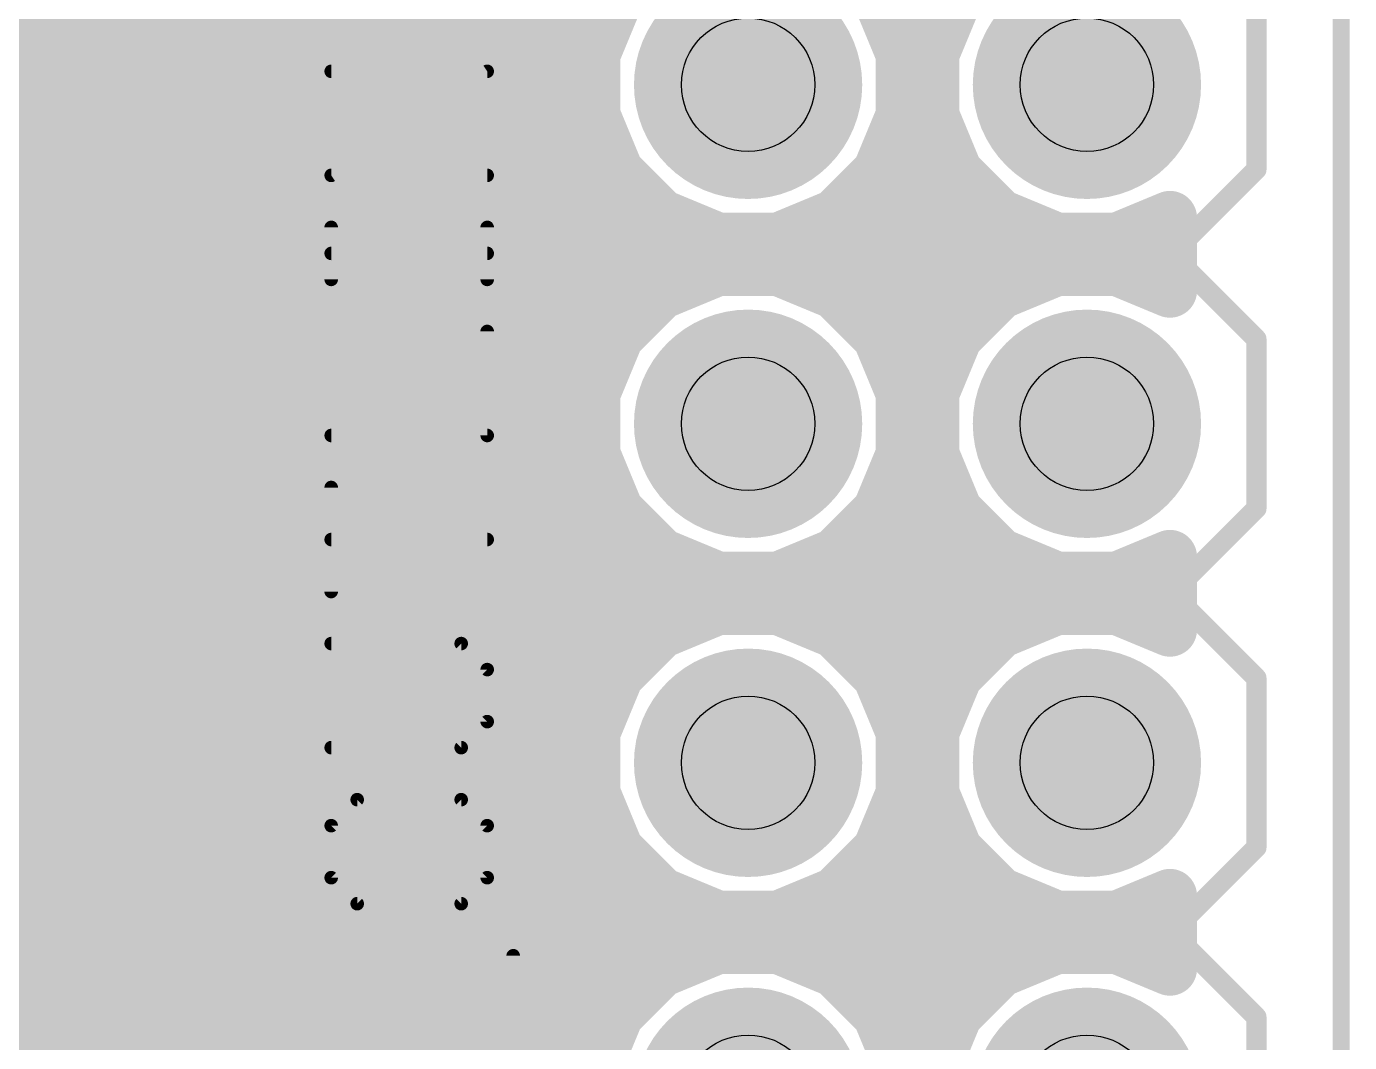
# Model space of a CAD drawing. Extents: x -0.1 to 54.7, y 0 to 86.4.
# Drawn here: x 44.76 to 54.67, y 29.65 to 37.27 of the extents above; entities that cross this region are included whole.
import ezdxf

# ---------------------------------------------------------------- set-up
doc = ezdxf.new("R2010")
doc.units = 0
for name, color, linetype in [('1', 22, 'CONTINUOUS'), ('16', 175, 'CONTINUOUS'), ('17', 82, 'CONTINUOUS'), ('20', 7, 'CONTINUOUS'), ('21', 253, 'CONTINUOUS'), ('27', 253, 'CONTINUOUS'), ('29', 253, 'CONTINUOUS'), ('30', 253, 'CONTINUOUS'), ('44', 253, 'CONTINUOUS'), ('51', 253, 'CONTINUOUS')]:
    doc.layers.add(name, color=color, linetype=linetype)

# ---------------------------------------------------------------- blocks, each defined once
blk = doc.blocks.new('RECT')
blk.add_solid([(-0.5, -0.5), (0.5, -0.5), (-0.5, 0.5), (0.5, 0.5)])
blk = doc.blocks.new('ROUNDP')
at = {"const_width": 0.5}
blk.add_lwpolyline([(0, -0.25, 1), (0, 0.25, 1), (0, -0.25)], format="xyb", dxfattribs=at)

msp = doc.modelspace()

# ---------------------------------------------------------------- linework, layer by layer
at = {"layer": '1', "const_width": 0.4064}
for points in [[(49.1813, 37.4873), (49.0046, 37.0608)], [(51.3254, 37.0608), (51.1487, 37.4873)], [(51.7213, 37.4873), (51.5446, 37.0608)], [(17.5514, 37.3888), (49.1405, 37.3888)], [(51.1895, 37.3888), (51.6805, 37.3888)], [(49.0046, 37.0608), (49.0046, 36.5992)], [(51.3254, 36.5992), (51.3254, 37.0608)], [(51.5446, 37.0608), (51.5446, 36.5992)], [(17.5514, 36.9824), (49.0046, 36.9824)], [(51.3254, 36.9824), (51.5446, 36.9824)], [(49.0046, 36.5992), (49.1813, 36.1727)], [(51.1487, 36.1727), (51.3254, 36.5992)], [(51.5446, 36.5992), (51.7213, 36.1727)], [(17.5514, 36.576), (49.0142, 36.576)], [(51.3158, 36.576), (51.5542, 36.576)], [(17.5514, 36.1696), (49.1843, 36.1696)], [(49.1813, 36.1727), (49.5077, 35.8463)], [(50.8223, 35.8463), (51.1487, 36.1727)], [(51.1457, 36.1696), (51.7243, 36.1696)], [(51.7213, 36.1727), (52.0477, 35.8463)], [(49.5077, 35.8463), (49.9342, 35.6696)], [(50.3958, 35.6696), (50.8223, 35.8463)], [(52.0477, 35.8463), (52.4742, 35.6696)], [(52.9358, 35.6696), (53.3273, 35.8318)], [(53.3273, 35.8318), (53.3273, 35.2882)], [(17.5514, 35.7632), (49.7082, 35.7632)], [(50.6218, 35.7632), (52.2482, 35.7632)], [(53.1618, 35.7632), (53.3273, 35.7632)], [(49.9342, 35.6696), (50.3958, 35.6696)], [(52.4742, 35.6696), (52.9358, 35.6696)], [(49.9342, 35.4504), (49.5077, 35.2737)], [(50.3958, 35.4504), (49.9342, 35.4504)], [(50.8223, 35.2737), (50.3958, 35.4504)], [(52.4742, 35.4504), (52.0477, 35.2737)], [(52.9358, 35.4504), (52.4742, 35.4504)], [(53.3273, 35.2882), (52.9358, 35.4504)], [(17.5514, 35.3568), (49.7082, 35.3568)], [(50.6218, 35.3568), (52.2482, 35.3568)], [(53.1618, 35.3568), (53.3273, 35.3568)], [(49.5077, 35.2737), (49.1813, 34.9473)], [(51.1487, 34.9473), (50.8223, 35.2737)], [(52.0477, 35.2737), (51.7213, 34.9473)], [(17.5514, 34.9504), (49.1843, 34.9504)], [(49.1813, 34.9473), (49.0046, 34.5208)], [(51.1457, 34.9504), (51.7243, 34.9504)], [(51.3254, 34.5208), (51.1487, 34.9473)], [(51.7213, 34.9473), (51.5446, 34.5208)], [(17.5514, 34.544), (49.0142, 34.544)], [(49.0046, 34.5208), (49.0046, 34.0592)], [(51.3158, 34.544), (51.5542, 34.544)], [(51.3254, 34.0592), (51.3254, 34.5208)], [(51.5446, 34.5208), (51.5446, 34.0592)], [(17.5514, 34.1376), (49.0046, 34.1376)], [(51.3254, 34.1376), (51.5446, 34.1376)], [(49.0046, 34.0592), (49.1813, 33.6327)], [(51.1487, 33.6327), (51.3254, 34.0592)], [(51.5446, 34.0592), (51.7213, 33.6327)], [(17.5514, 33.7312), (49.1405, 33.7312)], [(51.1895, 33.7312), (51.6805, 33.7312)], [(49.1813, 33.6327), (49.5077, 33.3063)], [(50.8223, 33.3063), (51.1487, 33.6327)], [(51.7213, 33.6327), (52.0477, 33.3063)], [(17.5514, 33.3248), (49.4891, 33.3248)], [(50.8409, 33.3248), (52.0291, 33.3248)], [(49.5077, 33.3063), (49.9342, 33.1296)], [(50.3958, 33.1296), (50.8223, 33.3063)], [(52.0477, 33.3063), (52.4742, 33.1296)], [(52.9358, 33.1296), (53.3273, 33.2918)], [(53.3273, 33.2918), (53.3273, 32.7482)], [(49.9342, 33.1296), (50.3958, 33.1296)], [(52.4742, 33.1296), (52.9358, 33.1296)], [(17.5514, 32.9184), (53.3273, 32.9184)], [(49.9342, 32.9104), (49.5077, 32.7337)], [(50.3958, 32.9104), (49.9342, 32.9104)], [(50.8223, 32.7337), (50.3958, 32.9104)], [(52.4742, 32.9104), (52.0477, 32.7337)], [(52.9358, 32.9104), (52.4742, 32.9104)], [(53.3273, 32.7482), (52.9358, 32.9104)], [(49.5077, 32.7337), (49.1813, 32.4073)], [(51.1487, 32.4073), (50.8223, 32.7337)], [(52.0477, 32.7337), (51.7213, 32.4073)], [(17.5514, 32.512), (49.2859, 32.512)], [(51.0441, 32.512), (51.8259, 32.512)], [(49.1813, 32.4073), (49.0046, 31.9808)], [(51.3254, 31.9808), (51.1487, 32.4073)], [(51.7213, 32.4073), (51.5446, 31.9808)], [(17.5514, 32.1056), (49.0563, 32.1056)], [(51.2737, 32.1056), (51.5963, 32.1056)], [(49.0046, 31.9808), (49.0046, 31.5192)], [(51.3254, 31.5192), (51.3254, 31.9808)], [(51.5446, 31.9808), (51.5446, 31.5192)], [(17.5514, 31.6992), (49.0046, 31.6992)], [(51.3254, 31.6992), (51.5446, 31.6992)], [(49.0046, 31.5192), (49.1813, 31.0927)], [(51.1487, 31.0927), (51.3254, 31.5192)], [(51.5446, 31.5192), (51.7213, 31.0927)], [(17.5514, 31.2928), (49.0984, 31.2928)], [(51.2316, 31.2928), (51.6384, 31.2928)], [(49.1813, 31.0927), (49.5077, 30.7663)], [(50.8223, 30.7663), (51.1487, 31.0927)], [(51.7213, 31.0927), (52.0477, 30.7663)], [(17.5514, 30.8864), (49.3875, 30.8864)], [(50.9425, 30.8864), (51.9275, 30.8864)], [(49.5077, 30.7663), (49.9342, 30.5896)], [(50.3958, 30.5896), (50.8223, 30.7663)], [(52.0477, 30.7663), (52.4742, 30.5896)], [(52.9358, 30.5896), (53.3273, 30.7518)], [(53.3273, 30.7518), (53.3273, 30.2082)], [(49.9342, 30.5896), (50.3958, 30.5896)], [(52.4742, 30.5896), (52.9358, 30.5896)], [(17.5514, 30.48), (53.3273, 30.48)], [(49.9342, 30.3704), (49.5077, 30.1937)], [(50.3958, 30.3704), (49.9342, 30.3704)], [(50.8223, 30.1937), (50.3958, 30.3704)], [(52.4742, 30.3704), (52.0477, 30.1937)], [(52.9358, 30.3704), (52.4742, 30.3704)], [(53.3273, 30.2082), (52.9358, 30.3704)], [(49.5077, 30.1937), (49.1813, 29.8673)], [(51.1487, 29.8673), (50.8223, 30.1937)], [(52.0477, 30.1937), (51.7213, 29.8673)], [(17.5514, 30.0736), (49.3875, 30.0736)], [(50.9425, 30.0736), (51.9275, 30.0736)], [(49.1813, 29.8673), (49.0046, 29.4408)], [(51.3254, 29.4408), (51.1487, 29.8673)], [(51.7213, 29.8673), (51.5446, 29.4408)], [(17.5514, 29.6672), (49.0984, 29.6672)], [(51.2316, 29.6672), (51.6384, 29.6672)]]:
    msp.add_lwpolyline(points, dxfattribs=at)
at = {"layer": '1', "const_width": 0.2032}
for points in [[(49.1405, 37.2872, 1), (49.1405, 37.4904)], [(51.1895, 37.4904, 1), (51.1895, 37.2872)], [(51.6805, 37.2872, 1), (51.6805, 37.4904)], [(49.1062, 37.0608, 1), (48.903, 37.0608)], [(48.9107, 37.0997, 1), (49.0985, 37.0219)], [(51.427, 37.0608, 1), (51.2238, 37.0608)], [(51.2315, 37.0219, 1), (51.4193, 37.0997)], [(51.6462, 37.0608, 1), (51.443, 37.0608)], [(51.4507, 37.0997, 1), (51.6385, 37.0219)], [(49.0046, 36.8808, 1), (49.0046, 37.084)], [(51.3254, 37.084, 1), (51.3254, 36.8808)], [(51.5446, 36.8808, 1), (51.5446, 37.084)], [(49.0985, 36.6381, 1), (48.9107, 36.5603)], [(51.4193, 36.5603, 1), (51.2315, 36.6381)], [(51.6385, 36.6381, 1), (51.4507, 36.5603)], [(48.903, 36.5992, 1), (49.1062, 36.5992)], [(49.0142, 36.4744, 1), (49.0142, 36.6776)], [(51.3158, 36.6776, 1), (51.3158, 36.4744)], [(51.2238, 36.5992, 1), (51.427, 36.5992)], [(51.443, 36.5992, 1), (51.6462, 36.5992)], [(51.5542, 36.4744, 1), (51.5542, 36.6776)], [(49.2531, 36.2445, 1), (49.1094, 36.1008)], [(49.0874, 36.1338, 1), (49.2751, 36.2116)], [(49.1843, 36.068, 1), (49.1843, 36.2712)], [(51.1457, 36.2712, 1), (51.1457, 36.068)], [(51.0549, 36.2116, 1), (51.2426, 36.1338)], [(51.2206, 36.1008, 1), (51.0769, 36.2445)], [(51.7931, 36.2445, 1), (51.6494, 36.1008)], [(51.6274, 36.1338, 1), (51.8151, 36.2116)], [(51.7243, 36.068, 1), (51.7243, 36.2712)], [(49.5466, 35.9401, 1), (49.4688, 35.7524)], [(49.4358, 35.7744, 1), (49.5795, 35.9181)], [(50.7505, 35.9181, 1), (50.8942, 35.7744)], [(50.8612, 35.7524, 1), (50.7834, 35.9401)], [(52.0866, 35.9401, 1), (52.0088, 35.7524)], [(51.9758, 35.7744, 1), (52.1195, 35.9181)], [(53.4289, 35.8318, 1), (53.2257, 35.8318)], [(53.3662, 35.7379, 1), (53.2884, 35.9256)], [(49.7082, 35.6616, 1), (49.7082, 35.8648)], [(50.6218, 35.8648, 1), (50.6218, 35.6616)], [(52.2482, 35.6616, 1), (52.2482, 35.8648)], [(53.1618, 35.8648, 1), (53.1618, 35.6616)], [(53.3273, 35.6616, 1), (53.3273, 35.8648)], [(49.9342, 35.7712, 1), (49.9342, 35.568)], [(49.8953, 35.5757, 1), (49.9731, 35.7635)], [(50.3569, 35.7635, 1), (50.4347, 35.5757)], [(50.3958, 35.568, 1), (50.3958, 35.7712)], [(52.4742, 35.7712, 1), (52.4742, 35.568)], [(52.4353, 35.5757, 1), (52.5131, 35.7635)], [(52.8969, 35.7635, 1), (52.9747, 35.5757)], [(52.9358, 35.568, 1), (52.9358, 35.7712)], [(49.9342, 35.552, 1), (49.9342, 35.3488)], [(49.9731, 35.3565, 1), (49.8953, 35.5443)], [(50.4347, 35.5443, 1), (50.3569, 35.3565)], [(50.3958, 35.3488, 1), (50.3958, 35.552)], [(52.4742, 35.552, 1), (52.4742, 35.3488)], [(52.5131, 35.3565, 1), (52.4353, 35.5443)], [(52.9747, 35.5443, 1), (52.8969, 35.3565)], [(52.9358, 35.3488, 1), (52.9358, 35.552)], [(49.7082, 35.2552, 1), (49.7082, 35.4584)], [(50.6218, 35.4584, 1), (50.6218, 35.2552)], [(52.2482, 35.2552, 1), (52.2482, 35.4584)], [(53.1618, 35.4584, 1), (53.1618, 35.2552)], [(53.3273, 35.2552, 1), (53.3273, 35.4584)], [(49.4688, 35.3676, 1), (49.5466, 35.1799)], [(49.5795, 35.2019, 1), (49.4358, 35.3456)], [(50.8942, 35.3456, 1), (50.7505, 35.2019)], [(50.7834, 35.1799, 1), (50.8612, 35.3676)], [(52.0088, 35.3676, 1), (52.0866, 35.1799)], [(52.1195, 35.2019, 1), (51.9758, 35.3456)], [(53.2884, 35.1944, 1), (53.3662, 35.3821)], [(53.2257, 35.2882, 1), (53.4289, 35.2882)], [(49.1094, 35.0192, 1), (49.2531, 34.8755)], [(49.2751, 34.9084, 1), (49.0874, 34.9862)], [(49.1843, 34.8488, 1), (49.1843, 35.052)], [(51.1457, 35.052, 1), (51.1457, 34.8488)], [(51.2426, 34.9862, 1), (51.0549, 34.9084)], [(51.0769, 34.8755, 1), (51.2206, 35.0192)], [(51.6494, 35.0192, 1), (51.7931, 34.8755)], [(51.8151, 34.9084, 1), (51.6274, 34.9862)], [(51.7243, 34.8488, 1), (51.7243, 35.052)], [(49.1062, 34.5208, 1), (48.903, 34.5208)], [(49.0142, 34.4424, 1), (49.0142, 34.6456)], [(51.3158, 34.6456, 1), (51.3158, 34.4424)], [(51.427, 34.5208, 1), (51.2238, 34.5208)], [(51.6462, 34.5208, 1), (51.443, 34.5208)], [(51.5542, 34.4424, 1), (51.5542, 34.6456)], [(48.9107, 34.5597, 1), (49.0985, 34.4819)], [(51.2315, 34.4819, 1), (51.4193, 34.5597)], [(51.4507, 34.5597, 1), (51.6385, 34.4819)], [(49.0046, 34.036, 1), (49.0046, 34.2392)], [(51.3254, 34.2392, 1), (51.3254, 34.036)], [(51.5446, 34.036, 1), (51.5446, 34.2392)], [(49.0985, 34.0981, 1), (48.9107, 34.0203)], [(51.4193, 34.0203, 1), (51.2315, 34.0981)], [(51.6385, 34.0981, 1), (51.4507, 34.0203)], [(48.903, 34.0592, 1), (49.1062, 34.0592)], [(51.2238, 34.0592, 1), (51.427, 34.0592)], [(51.443, 34.0592, 1), (51.6462, 34.0592)], [(49.1405, 33.6296, 1), (49.1405, 33.8328)], [(51.1895, 33.8328, 1), (51.1895, 33.6296)], [(51.6805, 33.6296, 1), (51.6805, 33.8328)], [(49.2531, 33.7045, 1), (49.1094, 33.5608)], [(51.2206, 33.5608, 1), (51.0769, 33.7045)], [(51.7931, 33.7045, 1), (51.6494, 33.5608)], [(49.0874, 33.5938, 1), (49.2751, 33.6716)], [(51.0549, 33.6716, 1), (51.2426, 33.5938)], [(51.6274, 33.5938, 1), (51.8151, 33.6716)], [(49.4891, 33.2232, 1), (49.4891, 33.4264)], [(50.8409, 33.4264, 1), (50.8409, 33.2232)], [(52.0291, 33.2232, 1), (52.0291, 33.4264)], [(49.5466, 33.4001, 1), (49.4688, 33.2124)], [(49.4358, 33.2344, 1), (49.5795, 33.3781)], [(50.7505, 33.3781, 1), (50.8942, 33.2344)], [(50.8612, 33.2124, 1), (50.7834, 33.4001)], [(52.0866, 33.4001, 1), (52.0088, 33.2124)], [(51.9758, 33.2344, 1), (52.1195, 33.3781)], [(53.4289, 33.2918, 1), (53.2257, 33.2918)], [(53.3662, 33.1979, 1), (53.2884, 33.3856)], [(49.9342, 33.2312, 1), (49.9342, 33.028)], [(49.8953, 33.0357, 1), (49.9731, 33.2235)], [(50.3569, 33.2235, 1), (50.4347, 33.0357)], [(50.3958, 33.028, 1), (50.3958, 33.2312)], [(52.4742, 33.2312, 1), (52.4742, 33.028)], [(52.4353, 33.0357, 1), (52.5131, 33.2235)], [(52.8969, 33.2235, 1), (52.9747, 33.0357)], [(52.9358, 33.028, 1), (52.9358, 33.2312)], [(49.9342, 33.012, 1), (49.9342, 32.8088)], [(49.9731, 32.8165, 1), (49.8953, 33.0043)], [(50.4347, 33.0043, 1), (50.3569, 32.8165)], [(50.3958, 32.8088, 1), (50.3958, 33.012)], [(52.4742, 33.012, 1), (52.4742, 32.8088)], [(52.5131, 32.8165, 1), (52.4353, 33.0043)], [(52.9747, 33.0043, 1), (52.8969, 32.8165)], [(52.9358, 32.8088, 1), (52.9358, 33.012)], [(53.3273, 32.8168, 1), (53.3273, 33.02)], [(49.4688, 32.8276, 1), (49.5466, 32.6399)], [(49.5795, 32.6619, 1), (49.4358, 32.8056)], [(50.8942, 32.8056, 1), (50.7505, 32.6619)], [(50.7834, 32.6399, 1), (50.8612, 32.8276)], [(52.0088, 32.8276, 1), (52.0866, 32.6399)], [(52.1195, 32.6619, 1), (51.9758, 32.8056)], [(53.2884, 32.6544, 1), (53.3662, 32.8421)], [(53.2257, 32.7482, 1), (53.4289, 32.7482)], [(49.2859, 32.4104, 1), (49.2859, 32.6136)], [(51.0441, 32.6136, 1), (51.0441, 32.4104)], [(51.8259, 32.4104, 1), (51.8259, 32.6136)], [(49.1094, 32.4792, 1), (49.2531, 32.3355)], [(49.2751, 32.3684, 1), (49.0874, 32.4462)], [(51.2426, 32.4462, 1), (51.0549, 32.3684)], [(51.0769, 32.3355, 1), (51.2206, 32.4792)], [(51.6494, 32.4792, 1), (51.7931, 32.3355)], [(51.8151, 32.3684, 1), (51.6274, 32.4462)], [(49.0563, 32.004, 1), (49.0563, 32.2072)], [(51.2737, 32.2072, 1), (51.2737, 32.004)], [(51.5963, 32.004, 1), (51.5963, 32.2072)], [(49.1062, 31.9808, 1), (48.903, 31.9808)], [(51.427, 31.9808, 1), (51.2238, 31.9808)], [(51.6462, 31.9808, 1), (51.443, 31.9808)], [(48.9107, 32.0197, 1), (49.0985, 31.9419)], [(51.2315, 31.9419, 1), (51.4193, 32.0197)], [(51.4507, 32.0197, 1), (51.6385, 31.9419)], [(49.0046, 31.5976, 1), (49.0046, 31.8008)], [(51.3254, 31.8008, 1), (51.3254, 31.5976)], [(51.5446, 31.5976, 1), (51.5446, 31.8008)], [(49.0985, 31.5581, 1), (48.9107, 31.4803)], [(51.4193, 31.4803, 1), (51.2315, 31.5581)], [(51.6385, 31.5581, 1), (51.4507, 31.4803)], [(48.903, 31.5192, 1), (49.1062, 31.5192)], [(51.2238, 31.5192, 1), (51.427, 31.5192)], [(51.443, 31.5192, 1), (51.6462, 31.5192)], [(49.0984, 31.1912, 1), (49.0984, 31.3944)], [(51.2316, 31.3944, 1), (51.2316, 31.1912)], [(51.6384, 31.1912, 1), (51.6384, 31.3944)], [(49.2531, 31.1645, 1), (49.1094, 31.0208)], [(51.2206, 31.0208, 1), (51.0769, 31.1645)], [(51.7931, 31.1645, 1), (51.6494, 31.0208)], [(49.0874, 31.0538, 1), (49.2751, 31.1316)], [(51.0549, 31.1316, 1), (51.2426, 31.0538)], [(51.6274, 31.0538, 1), (51.8151, 31.1316)], [(49.3875, 30.7848, 1), (49.3875, 30.988)], [(50.9425, 30.988, 1), (50.9425, 30.7848)], [(51.9275, 30.7848, 1), (51.9275, 30.988)], [(49.5466, 30.8601, 1), (49.4688, 30.6724)], [(50.8612, 30.6724, 1), (50.7834, 30.8601)], [(52.0866, 30.8601, 1), (52.0088, 30.6724)], [(53.4289, 30.7518, 1), (53.2257, 30.7518)], [(53.3662, 30.6579, 1), (53.2884, 30.8456)], [(49.4358, 30.6944, 1), (49.5795, 30.8381)], [(50.7505, 30.8381, 1), (50.8942, 30.6944)], [(51.9758, 30.6944, 1), (52.1195, 30.8381)], [(49.9342, 30.6912, 1), (49.9342, 30.488)], [(49.8953, 30.4957, 1), (49.9731, 30.6835)], [(50.3569, 30.6835, 1), (50.4347, 30.4957)], [(50.3958, 30.488, 1), (50.3958, 30.6912)], [(52.4742, 30.6912, 1), (52.4742, 30.488)], [(52.4353, 30.4957, 1), (52.5131, 30.6835)], [(52.8969, 30.6835, 1), (52.9747, 30.4957)], [(52.9358, 30.488, 1), (52.9358, 30.6912)], [(53.3273, 30.3784, 1), (53.3273, 30.5816)], [(49.9342, 30.472, 1), (49.9342, 30.2688)], [(49.9731, 30.2765, 1), (49.8953, 30.4643)], [(50.4347, 30.4643, 1), (50.3569, 30.2765)], [(50.3958, 30.2688, 1), (50.3958, 30.472)], [(52.4742, 30.472, 1), (52.4742, 30.2688)], [(52.5131, 30.2765, 1), (52.4353, 30.4643)], [(52.9747, 30.4643, 1), (52.8969, 30.2765)], [(52.9358, 30.2688, 1), (52.9358, 30.472)], [(49.4688, 30.2876, 1), (49.5466, 30.0999)], [(49.5795, 30.1219, 1), (49.4358, 30.2656)], [(50.8942, 30.2656, 1), (50.7505, 30.1219)], [(50.7834, 30.0999, 1), (50.8612, 30.2876)], [(52.0088, 30.2876, 1), (52.0866, 30.0999)], [(52.1195, 30.1219, 1), (51.9758, 30.2656)], [(53.2884, 30.1144, 1), (53.3662, 30.3021)], [(49.3875, 29.972, 1), (49.3875, 30.1752)], [(50.9425, 30.1752, 1), (50.9425, 29.972)], [(51.9275, 29.972, 1), (51.9275, 30.1752)], [(53.2257, 30.2082, 1), (53.4289, 30.2082)], [(49.2751, 29.8284, 1), (49.0874, 29.9062)], [(51.2426, 29.9062, 1), (51.0549, 29.8284)], [(51.8151, 29.8284, 1), (51.6274, 29.9062)], [(49.1094, 29.9392, 1), (49.2531, 29.7955)], [(51.0769, 29.7955, 1), (51.2206, 29.9392)], [(51.6494, 29.9392, 1), (51.7931, 29.7955)], [(49.0984, 29.5656, 1), (49.0984, 29.7688)], [(51.2316, 29.7688, 1), (51.2316, 29.5656)], [(51.6384, 29.5656, 1), (51.6384, 29.7688)]]:
    msp.add_lwpolyline(points, format="xyb", dxfattribs=at)
at = {"layer": '16', "const_width": 0.4064}
for points in [[(49.1813, 37.4873), (49.0046, 37.0608)], [(51.3254, 37.0608), (51.1487, 37.4873)], [(51.7213, 37.4873), (51.5446, 37.0608)], [(5.4695, 37.3888), (49.1405, 37.3888)], [(51.1895, 37.3888), (51.6805, 37.3888)], [(49.0046, 37.0608), (49.0046, 36.5992)], [(51.3254, 36.5992), (51.3254, 37.0608)], [(51.5446, 37.0608), (51.5446, 36.5992)], [(5.6054, 36.9824), (49.0046, 36.9824)], [(51.3254, 36.9824), (51.5446, 36.9824)], [(49.0046, 36.5992), (49.1813, 36.1727)], [(51.1487, 36.1727), (51.3254, 36.5992)], [(51.5446, 36.5992), (51.7213, 36.1727)], [(5.5958, 36.576), (49.0142, 36.576)], [(51.3158, 36.576), (51.5542, 36.576)], [(5.4257, 36.1696), (49.1843, 36.1696)], [(49.1813, 36.1727), (49.5077, 35.8463)], [(50.8223, 35.8463), (51.1487, 36.1727)], [(51.1457, 36.1696), (51.7243, 36.1696)], [(51.7213, 36.1727), (52.0477, 35.8463)], [(49.5077, 35.8463), (49.9342, 35.6696)], [(50.3958, 35.6696), (50.8223, 35.8463)], [(52.0477, 35.8463), (52.4742, 35.6696)], [(52.9358, 35.6696), (53.3273, 35.8318)], [(53.3273, 35.8318), (53.3273, 35.2882)], [(4.9018, 35.7632), (49.7082, 35.7632)], [(50.6218, 35.7632), (52.2482, 35.7632)], [(53.1618, 35.7632), (53.3273, 35.7632)], [(49.9342, 35.6696), (50.3958, 35.6696)], [(52.4742, 35.6696), (52.9358, 35.6696)], [(49.9342, 35.4504), (49.5077, 35.2737)], [(50.3958, 35.4504), (49.9342, 35.4504)], [(50.8223, 35.2737), (50.3958, 35.4504)], [(52.4742, 35.4504), (52.0477, 35.2737)], [(52.9358, 35.4504), (52.4742, 35.4504)], [(53.3273, 35.2882), (52.9358, 35.4504)], [(4.9018, 35.3568), (49.7082, 35.3568)], [(50.6218, 35.3568), (52.2482, 35.3568)], [(53.1618, 35.3568), (53.3273, 35.3568)], [(49.5077, 35.2737), (49.1813, 34.9473)], [(51.1487, 34.9473), (50.8223, 35.2737)], [(52.0477, 35.2737), (51.7213, 34.9473)], [(5.4257, 34.9504), (49.1843, 34.9504)], [(49.1813, 34.9473), (49.0046, 34.5208)], [(51.1457, 34.9504), (51.7243, 34.9504)], [(51.3254, 34.5208), (51.1487, 34.9473)], [(51.7213, 34.9473), (51.5446, 34.5208)], [(5.5958, 34.544), (49.0142, 34.544)], [(49.0046, 34.5208), (49.0046, 34.0592)], [(51.3158, 34.544), (51.5542, 34.544)], [(51.3254, 34.0592), (51.3254, 34.5208)], [(51.5446, 34.5208), (51.5446, 34.0592)], [(5.6054, 34.1376), (49.0046, 34.1376)], [(51.3254, 34.1376), (51.5446, 34.1376)], [(49.0046, 34.0592), (49.1813, 33.6327)], [(51.1487, 33.6327), (51.3254, 34.0592)], [(51.5446, 34.0592), (51.7213, 33.6327)], [(5.4695, 33.7312), (49.1405, 33.7312)], [(51.1895, 33.7312), (51.6805, 33.7312)], [(49.1813, 33.6327), (49.5077, 33.3063)], [(50.8223, 33.3063), (51.1487, 33.6327)], [(51.7213, 33.6327), (52.0477, 33.3063)], [(5.1209, 33.3248), (49.4891, 33.3248)], [(50.8409, 33.3248), (52.0291, 33.3248)], [(49.5077, 33.3063), (49.9342, 33.1296)], [(50.3958, 33.1296), (50.8223, 33.3063)], [(52.0477, 33.3063), (52.4742, 33.1296)], [(52.9358, 33.1296), (53.3273, 33.2918)], [(53.3273, 33.2918), (53.3273, 32.7482)], [(49.9342, 33.1296), (50.3958, 33.1296)], [(52.4742, 33.1296), (52.9358, 33.1296)], [(1.2827, 32.9184), (53.3273, 32.9184)], [(49.9342, 32.9104), (49.5077, 32.7337)], [(50.3958, 32.9104), (49.9342, 32.9104)], [(50.8223, 32.7337), (50.3958, 32.9104)], [(52.4742, 32.9104), (52.0477, 32.7337)], [(52.9358, 32.9104), (52.4742, 32.9104)], [(53.3273, 32.7482), (52.9358, 32.9104)], [(49.5077, 32.7337), (49.1813, 32.4073)], [(51.1487, 32.4073), (50.8223, 32.7337)], [(52.0477, 32.7337), (51.7213, 32.4073)], [(5.3241, 32.512), (49.2859, 32.512)], [(51.0441, 32.512), (51.8259, 32.512)], [(49.1813, 32.4073), (49.0046, 31.9808)], [(51.3254, 31.9808), (51.1487, 32.4073)], [(51.7213, 32.4073), (51.5446, 31.9808)], [(5.5537, 32.1056), (49.0563, 32.1056)], [(51.2737, 32.1056), (51.5963, 32.1056)], [(49.0046, 31.9808), (49.0046, 31.5192)], [(51.3254, 31.5192), (51.3254, 31.9808)], [(51.5446, 31.9808), (51.5446, 31.5192)], [(5.6054, 31.6992), (49.0046, 31.6992)], [(51.3254, 31.6992), (51.5446, 31.6992)], [(49.0046, 31.5192), (49.1813, 31.0927)], [(51.1487, 31.0927), (51.3254, 31.5192)], [(51.5446, 31.5192), (51.7213, 31.0927)], [(5.5116, 31.2928), (49.0984, 31.2928)], [(51.2316, 31.2928), (51.6384, 31.2928)], [(49.1813, 31.0927), (49.5077, 30.7663)], [(50.8223, 30.7663), (51.1487, 31.0927)], [(51.7213, 31.0927), (52.0477, 30.7663)], [(5.2225, 30.8864), (49.3875, 30.8864)], [(50.9425, 30.8864), (51.9275, 30.8864)], [(49.5077, 30.7663), (49.9342, 30.5896)], [(50.3958, 30.5896), (50.8223, 30.7663)], [(52.0477, 30.7663), (52.4742, 30.5896)], [(52.9358, 30.5896), (53.3273, 30.7518)], [(53.3273, 30.7518), (53.3273, 30.2082)], [(49.9342, 30.5896), (50.3958, 30.5896)], [(52.4742, 30.5896), (52.9358, 30.5896)], [(1.2827, 30.48), (53.3273, 30.48)], [(49.9342, 30.3704), (49.5077, 30.1937)], [(50.3958, 30.3704), (49.9342, 30.3704)], [(50.8223, 30.1937), (50.3958, 30.3704)], [(52.4742, 30.3704), (52.0477, 30.1937)], [(52.9358, 30.3704), (52.4742, 30.3704)], [(53.3273, 30.2082), (52.9358, 30.3704)], [(49.5077, 30.1937), (49.1813, 29.8673)], [(51.1487, 29.8673), (50.8223, 30.1937)], [(52.0477, 30.1937), (51.7213, 29.8673)], [(5.2225, 30.0736), (49.3875, 30.0736)], [(50.9425, 30.0736), (51.9275, 30.0736)], [(49.1813, 29.8673), (49.0046, 29.4408)], [(51.3254, 29.4408), (51.1487, 29.8673)], [(51.7213, 29.8673), (51.5446, 29.4408)], [(5.5116, 29.6672), (49.0984, 29.6672)], [(51.2316, 29.6672), (51.6384, 29.6672)]]:
    msp.add_lwpolyline(points, dxfattribs=at)
at = {"layer": '16', "const_width": 0.2032}
for points in [[(49.1405, 37.2872, 1), (49.1405, 37.4904)], [(51.1895, 37.4904, 1), (51.1895, 37.2872)], [(51.6805, 37.2872, 1), (51.6805, 37.4904)], [(49.1062, 37.0608, 1), (48.903, 37.0608)], [(48.9107, 37.0997, 1), (49.0985, 37.0219)], [(51.427, 37.0608, 1), (51.2238, 37.0608)], [(51.2315, 37.0219, 1), (51.4193, 37.0997)], [(51.6462, 37.0608, 1), (51.443, 37.0608)], [(51.4507, 37.0997, 1), (51.6385, 37.0219)], [(49.0046, 36.8808, 1), (49.0046, 37.084)], [(51.3254, 37.084, 1), (51.3254, 36.8808)], [(51.5446, 36.8808, 1), (51.5446, 37.084)], [(49.0985, 36.6381, 1), (48.9107, 36.5603)], [(51.4193, 36.5603, 1), (51.2315, 36.6381)], [(51.6385, 36.6381, 1), (51.4507, 36.5603)], [(48.903, 36.5992, 1), (49.1062, 36.5992)], [(49.0142, 36.4744, 1), (49.0142, 36.6776)], [(51.3158, 36.6776, 1), (51.3158, 36.4744)], [(51.2238, 36.5992, 1), (51.427, 36.5992)], [(51.443, 36.5992, 1), (51.6462, 36.5992)], [(51.5542, 36.4744, 1), (51.5542, 36.6776)], [(49.2531, 36.2445, 1), (49.1094, 36.1008)], [(49.0874, 36.1338, 1), (49.2751, 36.2116)], [(49.1843, 36.068, 1), (49.1843, 36.2712)], [(51.1457, 36.2712, 1), (51.1457, 36.068)], [(51.0549, 36.2116, 1), (51.2426, 36.1338)], [(51.2206, 36.1008, 1), (51.0769, 36.2445)], [(51.7931, 36.2445, 1), (51.6494, 36.1008)], [(51.6274, 36.1338, 1), (51.8151, 36.2116)], [(51.7243, 36.068, 1), (51.7243, 36.2712)], [(49.5466, 35.9401, 1), (49.4688, 35.7524)], [(49.4358, 35.7744, 1), (49.5795, 35.9181)], [(50.7505, 35.9181, 1), (50.8942, 35.7744)], [(50.8612, 35.7524, 1), (50.7834, 35.9401)], [(52.0866, 35.9401, 1), (52.0088, 35.7524)], [(51.9758, 35.7744, 1), (52.1195, 35.9181)], [(53.4289, 35.8318, 1), (53.2257, 35.8318)], [(53.3662, 35.7379, 1), (53.2884, 35.9256)], [(49.7082, 35.6616, 1), (49.7082, 35.8648)], [(50.6218, 35.8648, 1), (50.6218, 35.6616)], [(52.2482, 35.6616, 1), (52.2482, 35.8648)], [(53.1618, 35.8648, 1), (53.1618, 35.6616)], [(53.3273, 35.6616, 1), (53.3273, 35.8648)], [(49.9342, 35.7712, 1), (49.9342, 35.568)], [(49.8953, 35.5757, 1), (49.9731, 35.7635)], [(50.3569, 35.7635, 1), (50.4347, 35.5757)], [(50.3958, 35.568, 1), (50.3958, 35.7712)], [(52.4742, 35.7712, 1), (52.4742, 35.568)], [(52.4353, 35.5757, 1), (52.5131, 35.7635)], [(52.8969, 35.7635, 1), (52.9747, 35.5757)], [(52.9358, 35.568, 1), (52.9358, 35.7712)], [(49.9342, 35.552, 1), (49.9342, 35.3488)], [(49.9731, 35.3565, 1), (49.8953, 35.5443)], [(50.4347, 35.5443, 1), (50.3569, 35.3565)], [(50.3958, 35.3488, 1), (50.3958, 35.552)], [(52.4742, 35.552, 1), (52.4742, 35.3488)], [(52.5131, 35.3565, 1), (52.4353, 35.5443)], [(52.9747, 35.5443, 1), (52.8969, 35.3565)], [(52.9358, 35.3488, 1), (52.9358, 35.552)], [(49.7082, 35.2552, 1), (49.7082, 35.4584)], [(50.6218, 35.4584, 1), (50.6218, 35.2552)], [(52.2482, 35.2552, 1), (52.2482, 35.4584)], [(53.1618, 35.4584, 1), (53.1618, 35.2552)], [(53.3273, 35.2552, 1), (53.3273, 35.4584)], [(49.4688, 35.3676, 1), (49.5466, 35.1799)], [(49.5795, 35.2019, 1), (49.4358, 35.3456)], [(50.8942, 35.3456, 1), (50.7505, 35.2019)], [(50.7834, 35.1799, 1), (50.8612, 35.3676)], [(52.0088, 35.3676, 1), (52.0866, 35.1799)], [(52.1195, 35.2019, 1), (51.9758, 35.3456)], [(53.2884, 35.1944, 1), (53.3662, 35.3821)], [(53.2257, 35.2882, 1), (53.4289, 35.2882)], [(49.1094, 35.0192, 1), (49.2531, 34.8755)], [(49.2751, 34.9084, 1), (49.0874, 34.9862)], [(49.1843, 34.8488, 1), (49.1843, 35.052)], [(51.1457, 35.052, 1), (51.1457, 34.8488)], [(51.2426, 34.9862, 1), (51.0549, 34.9084)], [(51.0769, 34.8755, 1), (51.2206, 35.0192)], [(51.6494, 35.0192, 1), (51.7931, 34.8755)], [(51.8151, 34.9084, 1), (51.6274, 34.9862)], [(51.7243, 34.8488, 1), (51.7243, 35.052)], [(49.1062, 34.5208, 1), (48.903, 34.5208)], [(49.0142, 34.4424, 1), (49.0142, 34.6456)], [(51.3158, 34.6456, 1), (51.3158, 34.4424)], [(51.427, 34.5208, 1), (51.2238, 34.5208)], [(51.6462, 34.5208, 1), (51.443, 34.5208)], [(51.5542, 34.4424, 1), (51.5542, 34.6456)], [(48.9107, 34.5597, 1), (49.0985, 34.4819)], [(51.2315, 34.4819, 1), (51.4193, 34.5597)], [(51.4507, 34.5597, 1), (51.6385, 34.4819)], [(49.0046, 34.036, 1), (49.0046, 34.2392)], [(51.3254, 34.2392, 1), (51.3254, 34.036)], [(51.5446, 34.036, 1), (51.5446, 34.2392)], [(49.0985, 34.0981, 1), (48.9107, 34.0203)], [(51.4193, 34.0203, 1), (51.2315, 34.0981)], [(51.6385, 34.0981, 1), (51.4507, 34.0203)], [(48.903, 34.0592, 1), (49.1062, 34.0592)], [(51.2238, 34.0592, 1), (51.427, 34.0592)], [(51.443, 34.0592, 1), (51.6462, 34.0592)], [(49.1405, 33.6296, 1), (49.1405, 33.8328)], [(51.1895, 33.8328, 1), (51.1895, 33.6296)], [(51.6805, 33.6296, 1), (51.6805, 33.8328)], [(49.2531, 33.7045, 1), (49.1094, 33.5608)], [(51.2206, 33.5608, 1), (51.0769, 33.7045)], [(51.7931, 33.7045, 1), (51.6494, 33.5608)], [(49.0874, 33.5938, 1), (49.2751, 33.6716)], [(51.0549, 33.6716, 1), (51.2426, 33.5938)], [(51.6274, 33.5938, 1), (51.8151, 33.6716)], [(49.4891, 33.2232, 1), (49.4891, 33.4264)], [(50.8409, 33.4264, 1), (50.8409, 33.2232)], [(52.0291, 33.2232, 1), (52.0291, 33.4264)], [(49.5466, 33.4001, 1), (49.4688, 33.2124)], [(49.4358, 33.2344, 1), (49.5795, 33.3781)], [(50.7505, 33.3781, 1), (50.8942, 33.2344)], [(50.8612, 33.2124, 1), (50.7834, 33.4001)], [(52.0866, 33.4001, 1), (52.0088, 33.2124)], [(51.9758, 33.2344, 1), (52.1195, 33.3781)], [(53.4289, 33.2918, 1), (53.2257, 33.2918)], [(53.3662, 33.1979, 1), (53.2884, 33.3856)], [(49.9342, 33.2312, 1), (49.9342, 33.028)], [(49.8953, 33.0357, 1), (49.9731, 33.2235)], [(50.3569, 33.2235, 1), (50.4347, 33.0357)], [(50.3958, 33.028, 1), (50.3958, 33.2312)], [(52.4742, 33.2312, 1), (52.4742, 33.028)], [(52.4353, 33.0357, 1), (52.5131, 33.2235)], [(52.8969, 33.2235, 1), (52.9747, 33.0357)], [(52.9358, 33.028, 1), (52.9358, 33.2312)], [(49.9342, 33.012, 1), (49.9342, 32.8088)], [(49.9731, 32.8165, 1), (49.8953, 33.0043)], [(50.4347, 33.0043, 1), (50.3569, 32.8165)], [(50.3958, 32.8088, 1), (50.3958, 33.012)], [(52.4742, 33.012, 1), (52.4742, 32.8088)], [(52.5131, 32.8165, 1), (52.4353, 33.0043)], [(52.9747, 33.0043, 1), (52.8969, 32.8165)], [(52.9358, 32.8088, 1), (52.9358, 33.012)], [(53.3273, 32.8168, 1), (53.3273, 33.02)], [(49.4688, 32.8276, 1), (49.5466, 32.6399)], [(49.5795, 32.6619, 1), (49.4358, 32.8056)], [(50.8942, 32.8056, 1), (50.7505, 32.6619)], [(50.7834, 32.6399, 1), (50.8612, 32.8276)], [(52.0088, 32.8276, 1), (52.0866, 32.6399)], [(52.1195, 32.6619, 1), (51.9758, 32.8056)], [(53.2884, 32.6544, 1), (53.3662, 32.8421)], [(53.2257, 32.7482, 1), (53.4289, 32.7482)], [(49.2859, 32.4104, 1), (49.2859, 32.6136)], [(51.0441, 32.6136, 1), (51.0441, 32.4104)], [(51.8259, 32.4104, 1), (51.8259, 32.6136)], [(49.1094, 32.4792, 1), (49.2531, 32.3355)], [(49.2751, 32.3684, 1), (49.0874, 32.4462)], [(51.2426, 32.4462, 1), (51.0549, 32.3684)], [(51.0769, 32.3355, 1), (51.2206, 32.4792)], [(51.6494, 32.4792, 1), (51.7931, 32.3355)], [(51.8151, 32.3684, 1), (51.6274, 32.4462)], [(49.0563, 32.004, 1), (49.0563, 32.2072)], [(51.2737, 32.2072, 1), (51.2737, 32.004)], [(51.5963, 32.004, 1), (51.5963, 32.2072)], [(49.1062, 31.9808, 1), (48.903, 31.9808)], [(51.427, 31.9808, 1), (51.2238, 31.9808)], [(51.6462, 31.9808, 1), (51.443, 31.9808)], [(48.9107, 32.0197, 1), (49.0985, 31.9419)], [(51.2315, 31.9419, 1), (51.4193, 32.0197)], [(51.4507, 32.0197, 1), (51.6385, 31.9419)], [(49.0046, 31.5976, 1), (49.0046, 31.8008)], [(51.3254, 31.8008, 1), (51.3254, 31.5976)], [(51.5446, 31.5976, 1), (51.5446, 31.8008)], [(49.0985, 31.5581, 1), (48.9107, 31.4803)], [(51.4193, 31.4803, 1), (51.2315, 31.5581)], [(51.6385, 31.5581, 1), (51.4507, 31.4803)], [(48.903, 31.5192, 1), (49.1062, 31.5192)], [(51.2238, 31.5192, 1), (51.427, 31.5192)], [(51.443, 31.5192, 1), (51.6462, 31.5192)], [(49.0984, 31.1912, 1), (49.0984, 31.3944)], [(51.2316, 31.3944, 1), (51.2316, 31.1912)], [(51.6384, 31.1912, 1), (51.6384, 31.3944)], [(49.2531, 31.1645, 1), (49.1094, 31.0208)], [(51.2206, 31.0208, 1), (51.0769, 31.1645)], [(51.7931, 31.1645, 1), (51.6494, 31.0208)], [(49.0874, 31.0538, 1), (49.2751, 31.1316)], [(51.0549, 31.1316, 1), (51.2426, 31.0538)], [(51.6274, 31.0538, 1), (51.8151, 31.1316)], [(49.3875, 30.7848, 1), (49.3875, 30.988)], [(50.9425, 30.988, 1), (50.9425, 30.7848)], [(51.9275, 30.7848, 1), (51.9275, 30.988)], [(49.5466, 30.8601, 1), (49.4688, 30.6724)], [(50.8612, 30.6724, 1), (50.7834, 30.8601)], [(52.0866, 30.8601, 1), (52.0088, 30.6724)], [(53.4289, 30.7518, 1), (53.2257, 30.7518)], [(53.3662, 30.6579, 1), (53.2884, 30.8456)], [(49.4358, 30.6944, 1), (49.5795, 30.8381)], [(50.7505, 30.8381, 1), (50.8942, 30.6944)], [(51.9758, 30.6944, 1), (52.1195, 30.8381)], [(49.9342, 30.6912, 1), (49.9342, 30.488)], [(49.8953, 30.4957, 1), (49.9731, 30.6835)], [(50.3569, 30.6835, 1), (50.4347, 30.4957)], [(50.3958, 30.488, 1), (50.3958, 30.6912)], [(52.4742, 30.6912, 1), (52.4742, 30.488)], [(52.4353, 30.4957, 1), (52.5131, 30.6835)], [(52.8969, 30.6835, 1), (52.9747, 30.4957)], [(52.9358, 30.488, 1), (52.9358, 30.6912)], [(53.3273, 30.3784, 1), (53.3273, 30.5816)], [(49.9342, 30.472, 1), (49.9342, 30.2688)], [(49.9731, 30.2765, 1), (49.8953, 30.4643)], [(50.4347, 30.4643, 1), (50.3569, 30.2765)], [(50.3958, 30.2688, 1), (50.3958, 30.472)], [(52.4742, 30.472, 1), (52.4742, 30.2688)], [(52.5131, 30.2765, 1), (52.4353, 30.4643)], [(52.9747, 30.4643, 1), (52.8969, 30.2765)], [(52.9358, 30.2688, 1), (52.9358, 30.472)], [(49.4688, 30.2876, 1), (49.5466, 30.0999)], [(49.5795, 30.1219, 1), (49.4358, 30.2656)], [(50.8942, 30.2656, 1), (50.7505, 30.1219)], [(50.7834, 30.0999, 1), (50.8612, 30.2876)], [(52.0088, 30.2876, 1), (52.0866, 30.0999)], [(52.1195, 30.1219, 1), (51.9758, 30.2656)], [(53.2884, 30.1144, 1), (53.3662, 30.3021)], [(49.3875, 29.972, 1), (49.3875, 30.1752)], [(50.9425, 30.1752, 1), (50.9425, 29.972)], [(51.9275, 29.972, 1), (51.9275, 30.1752)], [(53.2257, 30.2082, 1), (53.4289, 30.2082)], [(49.2751, 29.8284, 1), (49.0874, 29.9062)], [(51.2426, 29.9062, 1), (51.0549, 29.8284)], [(51.8151, 29.8284, 1), (51.6274, 29.9062)], [(49.1094, 29.9392, 1), (49.2531, 29.7955)], [(51.0769, 29.7955, 1), (51.2206, 29.9392)], [(51.6494, 29.9392, 1), (51.7931, 29.7955)], [(49.0984, 29.5656, 1), (49.0984, 29.7688)], [(51.2316, 29.7688, 1), (51.2316, 29.5656)], [(51.6384, 29.5656, 1), (51.6384, 29.7688)]]:
    msp.add_lwpolyline(points, format="xyb", dxfattribs=at)
at = {"layer": '20', "const_width": 0.127}
msp.add_lwpolyline([(54.61, 73.66), (54.61, 14.605)], dxfattribs=at)
at = {"layer": '21', "const_width": 0.1524}
for points in [[(48.895, 36.195), (48.895, 37.465)], [(53.975, 37.465), (53.975, 36.195)], [(49.53, 35.56), (48.895, 36.195)], [(53.34, 35.56), (53.975, 36.195)], [(48.895, 34.925), (49.53, 35.56)], [(49.53, 35.56), (53.34, 35.56)], [(53.34, 35.56), (53.975, 34.925)], [(48.895, 33.655), (48.895, 34.925)], [(53.975, 34.925), (53.975, 33.655)], [(49.53, 33.02), (48.895, 33.655)], [(53.34, 33.02), (53.975, 33.655)], [(48.895, 32.385), (49.53, 33.02)], [(49.53, 33.02), (53.34, 33.02)], [(53.975, 32.385), (53.34, 33.02)], [(48.895, 31.115), (48.895, 32.385)], [(53.975, 31.115), (53.975, 32.385)], [(49.53, 30.48), (48.895, 31.115)], [(53.34, 30.48), (53.975, 31.115)], [(48.895, 29.845), (49.53, 30.48)], [(49.53, 30.48), (53.34, 30.48)], [(53.975, 29.845), (53.34, 30.48)], [(48.895, 28.575), (48.895, 29.845)], [(53.975, 28.575), (53.975, 29.845)]]:
    msp.add_lwpolyline(points, dxfattribs=at)
at = {"layer": '21', "const_width": 0.0762}
for points in [[(48.8569, 36.195, 1), (48.9331, 36.195)], [(48.9219, 36.2219, 1), (48.8681, 36.1681)], [(53.9369, 36.195, 1), (54.0131, 36.195)], [(54.0019, 36.1681, 1), (53.9481, 36.2219)], [(49.53, 35.5981, 1), (49.53, 35.5219)], [(49.5569, 35.5331, 1), (49.5031, 35.5869)], [(49.5031, 35.5331, 1), (49.5569, 35.5869)], [(53.3669, 35.5869, 1), (53.3131, 35.5331)], [(53.3131, 35.5869, 1), (53.3669, 35.5331)], [(53.34, 35.5219, 1), (53.34, 35.5981)], [(48.9331, 34.925, 1), (48.8569, 34.925)], [(48.8681, 34.9519, 1), (48.9219, 34.8981)], [(54.0131, 34.925, 1), (53.9369, 34.925)], [(53.9481, 34.8981, 1), (54.0019, 34.9519)], [(48.9219, 33.6819, 1), (48.8681, 33.6281)], [(54.0019, 33.6281, 1), (53.9481, 33.6819)], [(48.8569, 33.655, 1), (48.9331, 33.655)], [(53.9369, 33.655, 1), (54.0131, 33.655)], [(49.53, 33.0581, 1), (49.53, 32.9819)], [(49.5569, 32.9931, 1), (49.5031, 33.0469)], [(49.5031, 32.9931, 1), (49.5569, 33.0469)], [(53.3669, 33.0469, 1), (53.3131, 32.9931)], [(53.3131, 33.0469, 1), (53.3669, 32.9931)], [(53.34, 32.9819, 1), (53.34, 33.0581)], [(48.9331, 32.385, 1), (48.8569, 32.385)], [(48.8681, 32.4119, 1), (48.9219, 32.3581)], [(54.0131, 32.385, 1), (53.9369, 32.385)], [(53.9481, 32.3581, 1), (54.0019, 32.4119)], [(48.8569, 31.115, 1), (48.9331, 31.115)], [(48.9219, 31.1419, 1), (48.8681, 31.0881)], [(53.9369, 31.115, 1), (54.0131, 31.115)], [(54.0019, 31.0881, 1), (53.9481, 31.1419)], [(49.53, 30.5181, 1), (49.53, 30.4419)], [(49.5569, 30.4531, 1), (49.5031, 30.5069)], [(53.3669, 30.5069, 1), (53.3131, 30.4531)], [(53.34, 30.4419, 1), (53.34, 30.5181)], [(49.5031, 30.4531, 1), (49.5569, 30.5069)], [(53.3131, 30.5069, 1), (53.3669, 30.4531)], [(48.9331, 29.845, 1), (48.8569, 29.845)], [(48.8681, 29.8719, 1), (48.9219, 29.8181)], [(54.0131, 29.845, 1), (53.9369, 29.845)], [(53.9481, 29.8181, 1), (54.0019, 29.8719)]]:
    msp.add_lwpolyline(points, format="xyb", dxfattribs=at)
at = {"layer": '27', "const_width": 0.1016}
for points in [[(47.0398, 36.1514), (48.2092, 36.9309)], [(48.2092, 36.9309), (47.0398, 36.9309)], [(48.2092, 36.1514), (47.0398, 36.1514)], [(47.0398, 35.3718), (47.0398, 35.7615)], [(48.2092, 35.3718), (48.2092, 35.7615)], [(48.2092, 35.5667), (47.0398, 35.5667)], [(48.2092, 34.2024), (48.2092, 34.982)], [(47.0398, 34.2024), (48.2092, 34.2024)], [(47.0398, 33.033), (47.0398, 33.8126)], [(48.2092, 33.4228), (47.0398, 33.4228)], [(48.0143, 32.6432), (47.0398, 32.6432)], [(48.2092, 32.4483), (48.0143, 32.6432)], [(48.2092, 32.0585), (48.2092, 32.4483)], [(48.0143, 31.8636), (48.2092, 32.0585)], [(47.0398, 31.8636), (48.0143, 31.8636)], [(47.2347, 31.4738), (47.0398, 31.2789)], [(48.0143, 31.4738), (47.2347, 31.4738)], [(48.2092, 31.2789), (48.0143, 31.4738)], [(47.0398, 31.2789), (47.0398, 30.8891)], [(48.2092, 30.8891), (48.2092, 31.2789)], [(47.0398, 30.8891), (47.2347, 30.6942)], [(48.0143, 30.6942), (48.2092, 30.8891)], [(47.2347, 30.6942), (48.0143, 30.6942)], [(48.4041, 29.5248), (48.4041, 30.3044)]]:
    msp.add_lwpolyline(points, dxfattribs=at)
at = {"layer": '27', "const_width": 0.0508}
for points in [[(47.0398, 36.9563, 1), (47.0398, 36.9055)], [(48.2233, 36.9098, 1), (48.1951, 36.9521)], [(48.2092, 36.9055, 1), (48.2092, 36.9563)], [(47.0398, 36.1767, 1), (47.0398, 36.126)], [(48.2092, 36.126, 1), (48.2092, 36.1767)], [(47.0257, 36.1725, 1), (47.0539, 36.1302)], [(47.0652, 35.7615, 1), (47.0144, 35.7615)], [(48.2346, 35.7615, 1), (48.1838, 35.7615)], [(47.0398, 35.5921, 1), (47.0398, 35.5413)], [(48.2092, 35.5413, 1), (48.2092, 35.5921)], [(47.0144, 35.3718, 1), (47.0652, 35.3718)], [(48.1838, 35.3718, 1), (48.2346, 35.3718)], [(48.2346, 34.982, 1), (48.1838, 34.982)], [(47.0398, 34.2278, 1), (47.0398, 34.177)], [(48.1838, 34.2024, 1), (48.2346, 34.2024)], [(48.2092, 34.177, 1), (48.2092, 34.2278)], [(47.0652, 33.8126, 1), (47.0144, 33.8126)], [(47.0398, 33.4482, 1), (47.0398, 33.3974)], [(48.2092, 33.3974, 1), (48.2092, 33.4482)], [(47.0144, 33.033, 1), (47.0652, 33.033)], [(47.0398, 32.6686, 1), (47.0398, 32.6178)], [(48.0323, 32.6611, 1), (47.9963, 32.6252)], [(48.0143, 32.6178, 1), (48.0143, 32.6686)], [(48.2346, 32.4483, 1), (48.1838, 32.4483)], [(48.1912, 32.4303, 1), (48.2272, 32.4662)], [(48.1838, 32.0585, 1), (48.2346, 32.0585)], [(48.2272, 32.0405, 1), (48.1912, 32.0764)], [(47.0398, 31.889, 1), (47.0398, 31.8382)], [(47.9963, 31.8815, 1), (48.0323, 31.8456)], [(48.0143, 31.8382, 1), (48.0143, 31.889)], [(47.2347, 31.4992, 1), (47.2347, 31.4484)], [(47.2527, 31.4558, 1), (47.2167, 31.4917)], [(48.0323, 31.4917, 1), (47.9963, 31.4558)], [(48.0143, 31.4484, 1), (48.0143, 31.4992)], [(47.0652, 31.2789, 1), (47.0144, 31.2789)], [(47.0218, 31.2968, 1), (47.0578, 31.2609)], [(48.2346, 31.2789, 1), (48.1838, 31.2789)], [(48.1912, 31.2609, 1), (48.2272, 31.2968)], [(47.0578, 30.907, 1), (47.0218, 30.8711)], [(47.0144, 30.8891, 1), (47.0652, 30.8891)], [(48.1838, 30.8891, 1), (48.2346, 30.8891)], [(48.2272, 30.8711, 1), (48.1912, 30.907)], [(47.2347, 30.7196, 1), (47.2347, 30.6688)], [(47.2167, 30.6762, 1), (47.2527, 30.7121)], [(47.9963, 30.7121, 1), (48.0323, 30.6762)], [(48.0143, 30.6688, 1), (48.0143, 30.7196)], [(48.4295, 30.3044, 1), (48.3787, 30.3044)]]:
    msp.add_lwpolyline(points, format="xyb", dxfattribs=at)
at = {"layer": '44'}
for centre in [(50.165, 36.83), (52.705, 36.83), (50.165, 34.29), (52.705, 34.29), (50.165, 31.75), (52.705, 31.75), (50.165, 29.21), (52.705, 29.21)]:
    msp.add_circle(centre, 0.5, dxfattribs=at)

# ---------------------------------------------------------------- block references
at = {"layer": '17', "xscale": 1.508, "yscale": 1.508, "rotation": 90}
for p in [(50.165, 36.83), (50.165, 36.83), (52.705, 36.83), (52.705, 36.83), (50.165, 34.29), (50.165, 34.29), (52.705, 34.29), (52.705, 34.29), (50.165, 31.75), (50.165, 31.75), (52.705, 31.75), (52.705, 31.75), (50.165, 29.21), (50.165, 29.21), (52.705, 29.21), (52.705, 29.21)]:
    msp.add_blockref('ROUNDP', p, dxfattribs=at)
at = {"layer": '29', "xscale": 1.7112, "yscale": 1.7112, "rotation": 90}
for p in [(50.165, 36.83), (52.705, 36.83), (50.165, 34.29), (52.705, 34.29), (50.165, 31.75), (52.705, 31.75), (50.165, 29.21), (52.705, 29.21)]:
    msp.add_blockref('ROUNDP', p, dxfattribs=at)
at = {"layer": '30', "xscale": 1.7112, "yscale": 1.7112, "rotation": 90}
for p in [(50.165, 36.83), (52.705, 36.83), (50.165, 34.29), (52.705, 34.29), (50.165, 31.75), (52.705, 31.75), (50.165, 29.21), (52.705, 29.21)]:
    msp.add_blockref('ROUNDP', p, dxfattribs=at)
at = {"layer": '51', "xscale": 0.508, "yscale": 0.508, "rotation": 90}
for p in [(50.165, 36.83), (52.705, 36.83), (50.165, 34.29), (52.705, 34.29), (50.165, 31.75), (52.705, 31.75)]:
    msp.add_blockref('RECT', p, dxfattribs=at)

doc.saveas('drawing.dxf')
